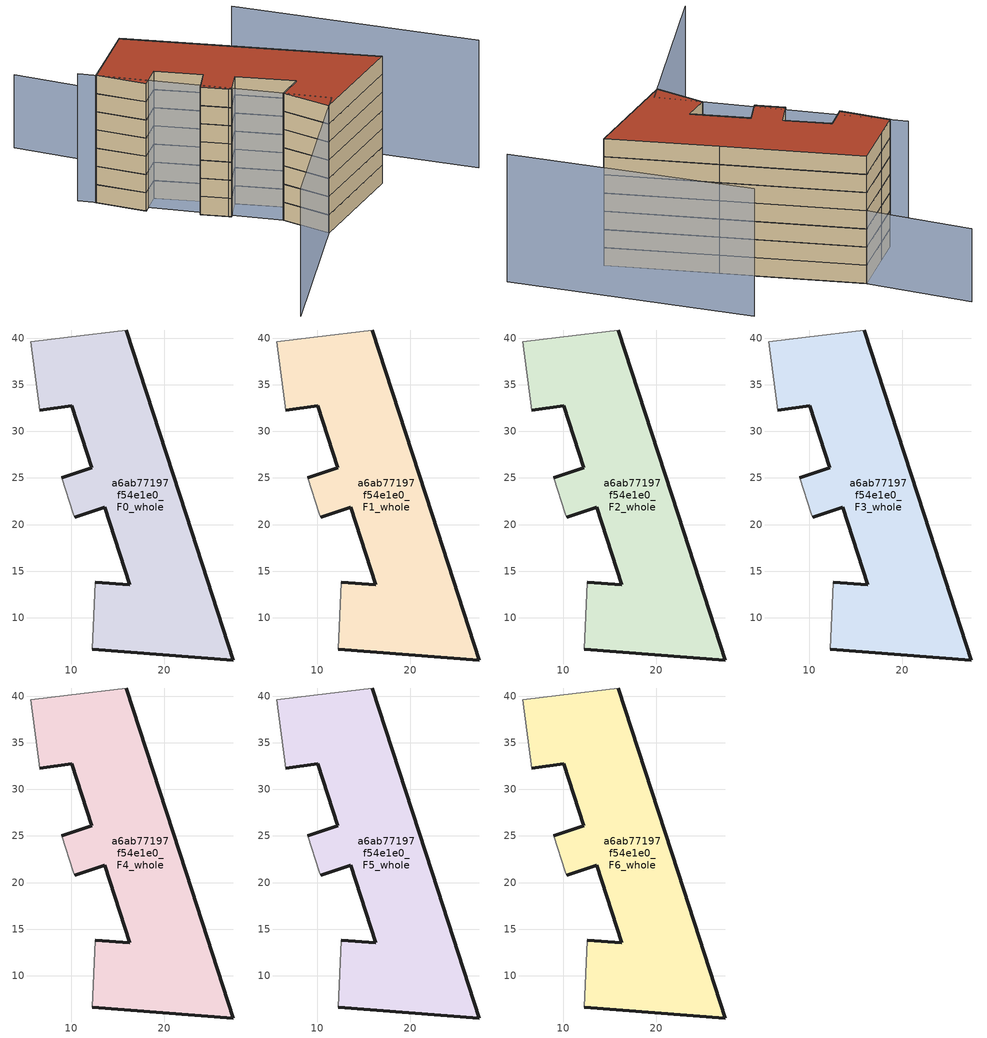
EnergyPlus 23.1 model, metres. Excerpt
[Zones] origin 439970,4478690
a6ab77197f54e1e0_F0_whole
 floor ground (EU_floor_Construction): 27.4,5.47 22.34,21.03 15.91,40.87 9.63,40.09 5.63,39.6 6.63,32.27 10.03,32.74 12.21,26.1 8.98,25.03 10.23,21.16 10.37,20.78 13.62,21.83 16.29,13.55 12.59,13.82 12.23,6.6 z0
 wall outside (EU_wall_Construction): 12.59,13.82 16.29,13.55 13.62,21.83 10.37,20.78 / 8.98,25.03 12.21,26.1 10.03,32.74 6.63,32.27 / 15.91,40.87 22.34,21.03 27.4,5.47 12.23,6.6 z0:3
 wall adiabatic (EU_wall_Construction): 10.37,20.78 10.23,21.16 8.98,25.03 / 6.63,32.27 5.63,39.6 9.63,40.09 15.91,40.87 / 12.23,6.6 12.59,13.82 z0:3
a6ab77197f54e1e0_F1_whole
 floor to a6ab77197f54e1e0_F0_whole (EU_floor_Construction): 27.4,5.47 22.34,21.03 15.91,40.87 9.63,40.09 5.63,39.6 6.63,32.27 10.03,32.74 12.21,26.1 8.98,25.03 10.23,21.16 10.37,20.78 13.62,21.83 16.29,13.55 12.59,13.82 12.23,6.6 z3
 wall outside (EU_wall_Construction): 12.59,13.82 16.29,13.55 13.62,21.83 10.37,20.78 / 8.98,25.03 12.21,26.1 10.03,32.74 6.63,32.27 / 15.91,40.87 22.34,21.03 27.4,5.47 12.23,6.6 z3:6
 wall adiabatic (EU_wall_Construction): 10.37,20.78 10.23,21.16 8.98,25.03 / 6.63,32.27 5.63,39.6 9.63,40.09 15.91,40.87 / 12.23,6.6 12.59,13.82 z3:6
a6ab77197f54e1e0_F2_whole
 floor to a6ab77197f54e1e0_F1_whole (EU_floor_Construction): 27.4,5.47 22.34,21.03 15.91,40.87 9.63,40.09 5.63,39.6 6.63,32.27 10.03,32.74 12.21,26.1 8.98,25.03 10.23,21.16 10.37,20.78 13.62,21.83 16.29,13.55 12.59,13.82 12.23,6.6 z6
 wall outside (EU_wall_Construction): 12.59,13.82 16.29,13.55 13.62,21.83 10.37,20.78 / 8.98,25.03 12.21,26.1 10.03,32.74 6.63,32.27 / 15.91,40.87 22.34,21.03 27.4,5.47 12.23,6.6 z6:9
 wall adiabatic (EU_wall_Construction): 10.37,20.78 10.23,21.16 8.98,25.03 / 6.63,32.27 5.63,39.6 9.63,40.09 15.91,40.87 / 12.23,6.6 12.59,13.82 z6:9
a6ab77197f54e1e0_F3_whole
 floor to a6ab77197f54e1e0_F2_whole (EU_floor_Construction): 27.4,5.47 22.34,21.03 15.91,40.87 9.63,40.09 5.63,39.6 6.63,32.27 10.03,32.74 12.21,26.1 8.98,25.03 10.23,21.16 10.37,20.78 13.62,21.83 16.29,13.55 12.59,13.82 12.23,6.6 z9
 wall outside (EU_wall_Construction): 12.59,13.82 16.29,13.55 13.62,21.83 10.37,20.78 / 8.98,25.03 12.21,26.1 10.03,32.74 6.63,32.27 / 15.91,40.87 22.34,21.03 27.4,5.47 12.23,6.6 z9:12
 wall adiabatic (EU_wall_Construction): 10.37,20.78 10.23,21.16 8.98,25.03 / 6.63,32.27 5.63,39.6 9.63,40.09 15.91,40.87 / 12.23,6.6 12.59,13.82 z9:12
a6ab77197f54e1e0_F4_whole
 floor to a6ab77197f54e1e0_F3_whole (EU_floor_Construction): 27.4,5.47 22.34,21.03 15.91,40.87 9.63,40.09 5.63,39.6 6.63,32.27 10.03,32.74 12.21,26.1 8.98,25.03 10.23,21.16 10.37,20.78 13.62,21.83 16.29,13.55 12.59,13.82 12.23,6.6 z12
 wall outside (EU_wall_Construction): 12.59,13.82 16.29,13.55 13.62,21.83 10.37,20.78 / 8.98,25.03 12.21,26.1 10.03,32.74 6.63,32.27 / 15.91,40.87 22.34,21.03 27.4,5.47 12.23,6.6 z12:15
 wall adiabatic (EU_wall_Construction): 10.37,20.78 10.23,21.16 8.98,25.03 / 6.63,32.27 5.63,39.6 9.63,40.09 15.91,40.87 / 12.23,6.6 12.59,13.82 z12:15
a6ab77197f54e1e0_F5_whole
 floor to a6ab77197f54e1e0_F4_whole (EU_floor_Construction): 27.4,5.47 22.34,21.03 15.91,40.87 9.63,40.09 5.63,39.6 6.63,32.27 10.03,32.74 12.21,26.1 8.98,25.03 10.23,21.16 10.37,20.78 13.62,21.83 16.29,13.55 12.59,13.82 12.23,6.6 z15
 wall outside (EU_wall_Construction): 12.59,13.82 16.29,13.55 13.62,21.83 10.37,20.78 / 8.98,25.03 12.21,26.1 10.03,32.74 6.63,32.27 / 15.91,40.87 22.34,21.03 27.4,5.47 12.23,6.6 z15:18
 wall adiabatic (EU_wall_Construction): 10.37,20.78 10.23,21.16 8.98,25.03 / 6.63,32.27 5.63,39.6 9.63,40.09 15.91,40.87 / 12.23,6.6 12.59,13.82 z15:18
a6ab77197f54e1e0_F6_whole
 floor to a6ab77197f54e1e0_F5_whole (EU_floor_Construction): 27.4,5.47 22.34,21.03 15.91,40.87 9.63,40.09 5.63,39.6 6.63,32.27 10.03,32.74 12.21,26.1 8.98,25.03 10.23,21.16 10.37,20.78 13.62,21.83 16.29,13.55 12.59,13.82 12.23,6.6 z18
 wall outside (EU_wall_Construction): 12.59,13.82 16.29,13.55 13.62,21.83 10.37,20.78 / 8.98,25.03 12.21,26.1 10.03,32.74 6.63,32.27 / 15.91,40.87 22.34,21.03 27.4,5.47 12.23,6.6 z18:21
 wall adiabatic (EU_wall_Construction): 10.37,20.78 10.23,21.16 8.98,25.03 / 6.63,32.27 5.63,39.6 9.63,40.09 15.91,40.87 / 12.23,6.6 12.59,13.82 z18:21
 roof outside (EU_roof_Construction): 15.91,40.87 22.34,21.03 27.4,5.47 12.23,6.6 12.59,13.82 16.29,13.55 13.62,21.83 10.37,20.78 10.23,21.16 8.98,25.03 12.21,26.1 10.03,32.74 6.63,32.27 5.63,39.6 9.63,40.09 z21
shading: 4.96,42.07 14.39,7.18 / 14.39,7.18 -9.35,0.76 / 36.92,-4.93 30.42,30.28 z0:21; 13.98,56.16 15.91,40.87 z0:12
[Building]
EU S2 Campaign: North Axis=0; Terrain=City; Solar Distribution=FullExterior
[Site:Location]
Madrid: Latitude=40.5; Longitude=-3.5; Time Zone=1; Elevation=609
[SizingPeriod:WeatherFileDays]
AnnualSizingPeriod: Begin Month=1; Begin Day of Month=1; End Month=12; End Day of Month=31; Day of Week for Start Day=Monday; Use Weather File Daylight Saving Period=No; Use Weather File Rain and Snow Indicators=No
[MATERIAL]
EU_InternalMass_Material: Roughness=MediumRough; Thickness=0.1; Conductivity=1; Density=1800; Specific Heat=900; Thermal Absorptance=0.9; Solar Absorptance=0.7; Visible Absorptance=0.7
[MATERIAL:NOMASS] Roughness=MediumRough; Thermal Absorptance=0.9; Solar Absorptance=0.7; Visible Absorptance=0.7
Name | Thermal Resistance
EU_wall_NoMass | 0.459673
EU_roof_NoMass | 0.495815
EU_floor_NoMass | 0.788942
[CONSTRUCTION]
EU_wall_Construction: EU_wall_NoMass
EU_roof_Construction: EU_roof_NoMass
EU_floor_Construction: EU_floor_NoMass
EU_InternalMass_Construction: EU_InternalMass_Material
[ZONE] Type=1; Multiplier=1; Ceiling Height=autocalculate; Volume=1098.56; Floor Area=autocalculate; Part of Total Floor Area=Yes
a6ab77197f54e1e0_F0_whole; a6ab77197f54e1e0_F1_whole; a6ab77197f54e1e0_F2_whole; a6ab77197f54e1e0_F3_whole; a6ab77197f54e1e0_F4_whole; a6ab77197f54e1e0_F5_whole; a6ab77197f54e1e0_F6_whole
[INTERNALMASS] Construction=EU_InternalMass_Construction; Surface Area=366.179
Name | Zone or ZoneList
a6ab77197f54e1e0_F0_whole_EU_InternalMass | a6ab77197f54e1e0_F0_whole
a6ab77197f54e1e0_F1_whole_EU_InternalMass | a6ab77197f54e1e0_F1_whole
a6ab77197f54e1e0_F2_whole_EU_InternalMass | a6ab77197f54e1e0_F2_whole
a6ab77197f54e1e0_F3_whole_EU_InternalMass | a6ab77197f54e1e0_F3_whole
a6ab77197f54e1e0_F4_whole_EU_InternalMass | a6ab77197f54e1e0_F4_whole
a6ab77197f54e1e0_F5_whole_EU_InternalMass | a6ab77197f54e1e0_F5_whole
a6ab77197f54e1e0_F6_whole_EU_InternalMass | a6ab77197f54e1e0_F6_whole
[OTHEREQUIPMENT] Fuel Type=Electricity; Design Level Calculation Method=Watts/Area; Power per Zone Floor Area=1; Fraction Latent=0; Fraction Radiant=0; Fraction Lost=0; Carbon Dioxide Generation Rate=0; EndUse Subcategory=EU_Step8_InternalGains
Name | Zone or ZoneList or Space or SpaceList | Schedule
EU_Step8_InternalGain_a6ab77197f54e1e0_F0_whole_f000 | a6ab77197f54e1e0_F0_whole | EU_Step8_GainSchedule_a6ab77197f54e1e0_F0_whole_f000
EU_Step8_InternalGain_a6ab77197f54e1e0_F1_whole_f000 | a6ab77197f54e1e0_F1_whole | EU_Step8_GainSchedule_a6ab77197f54e1e0_F1_whole_f000
EU_Step8_InternalGain_a6ab77197f54e1e0_F2_whole_f000 | a6ab77197f54e1e0_F2_whole | EU_Step8_GainSchedule_a6ab77197f54e1e0_F2_whole_f000
EU_Step8_InternalGain_a6ab77197f54e1e0_F3_whole_f000 | a6ab77197f54e1e0_F3_whole | EU_Step8_GainSchedule_a6ab77197f54e1e0_F3_whole_f000
EU_Step8_InternalGain_a6ab77197f54e1e0_F4_whole_f000 | a6ab77197f54e1e0_F4_whole | EU_Step8_GainSchedule_a6ab77197f54e1e0_F4_whole_f000
EU_Step8_InternalGain_a6ab77197f54e1e0_F5_whole_f000 | a6ab77197f54e1e0_F5_whole | EU_Step8_GainSchedule_a6ab77197f54e1e0_F5_whole_f000
EU_Step8_InternalGain_a6ab77197f54e1e0_F6_whole_f000 | a6ab77197f54e1e0_F6_whole | EU_Step8_GainSchedule_a6ab77197f54e1e0_F6_whole_f000
[ZONEVENTILATION:DESIGNFLOWRATE] Schedule=EU_AlwaysOn; Design Flow Rate Calculation Method=AirChanges/Hour; Air Changes per Hour=0.719161; Ventilation Type=Natural; Fan Pressure Rise=0; Fan Total Efficiency=1; Constant Term Coefficient=1; Temperature Term Coefficient=0; Velocity Term Coefficient=0; Velocity Squared Term Coefficient=0; Minimum Indoor Temperature=-100; Maximum Indoor Temperature=100; Delta Temperature=-100; Minimum Outdoor Temperature=-100; Maximum Outdoor Temperature=100; Maximum Wind Speed=40
Name | Zone or ZoneList or Space or SpaceList
EU_ConstantAir_a6ab77197f54e1e0_F0_whole | a6ab77197f54e1e0_F0_whole
EU_ConstantAir_a6ab77197f54e1e0_F1_whole | a6ab77197f54e1e0_F1_whole
EU_ConstantAir_a6ab77197f54e1e0_F2_whole | a6ab77197f54e1e0_F2_whole
EU_ConstantAir_a6ab77197f54e1e0_F3_whole | a6ab77197f54e1e0_F3_whole
EU_ConstantAir_a6ab77197f54e1e0_F4_whole | a6ab77197f54e1e0_F4_whole
EU_ConstantAir_a6ab77197f54e1e0_F5_whole | a6ab77197f54e1e0_F5_whole
EU_ConstantAir_a6ab77197f54e1e0_F6_whole | a6ab77197f54e1e0_F6_whole
[HVACTEMPLATE:THERMOSTAT] Constant Heating Setpoint=20; Constant Cooling Setpoint=50
EU_HeatOnly_a6ab77197f54e1e0_F0_whole; EU_HeatOnly_a6ab77197f54e1e0_F1_whole; EU_HeatOnly_a6ab77197f54e1e0_F2_whole; EU_HeatOnly_a6ab77197f54e1e0_F3_whole; EU_HeatOnly_a6ab77197f54e1e0_F4_whole; EU_HeatOnly_a6ab77197f54e1e0_F5_whole; EU_HeatOnly_a6ab77197f54e1e0_F6_whole
[HVACTEMPLATE:ZONE:IDEALLOADSAIRSYSTEM] System Availability Schedule=EU_AlwaysOn; Maximum Heating Supply Air Temperature=50; Minimum Cooling Supply Air Temperature=13; Maximum Heating Supply Air Humidity Ratio=0.0156; Minimum Cooling Supply Air Humidity Ratio=0.0077; Heating Limit=NoLimit; Cooling Limit=NoLimit; Heating Availability Schedule=EU_AlwaysOn; Cooling Availability Schedule=EU_CoolingOff; Dehumidification Control Type=ConstantSensibleHeatRatio; Cooling Sensible Heat Ratio=0.7; Dehumidification Setpoint=60; Humidification Control Type=None; Humidification Setpoint=30; Outdoor Air Method=None; Outdoor Air Flow Rate per Person=0.00944; Outdoor Air Flow Rate per Zone Floor Area=0; Outdoor Air Flow Rate per Zone=0; Demand Controlled Ventilation Type=None; Outdoor Air Economizer Type=NoEconomizer; Heat Recovery Type=None; Sensible Heat Recovery Effectiveness=0.7; Latent Heat Recovery Effectiveness=0.65
Name | Template Thermostat
a6ab77197f54e1e0_F0_whole | EU_HeatOnly_a6ab77197f54e1e0_F0_whole
a6ab77197f54e1e0_F1_whole | EU_HeatOnly_a6ab77197f54e1e0_F1_whole
a6ab77197f54e1e0_F2_whole | EU_HeatOnly_a6ab77197f54e1e0_F2_whole
a6ab77197f54e1e0_F3_whole | EU_HeatOnly_a6ab77197f54e1e0_F3_whole
a6ab77197f54e1e0_F4_whole | EU_HeatOnly_a6ab77197f54e1e0_F4_whole
a6ab77197f54e1e0_F5_whole | EU_HeatOnly_a6ab77197f54e1e0_F5_whole
a6ab77197f54e1e0_F6_whole | EU_HeatOnly_a6ab77197f54e1e0_F6_whole
[SIZING:ZONE] Zone Cooling Design Supply Air Temperature Input Method=SupplyAirTemperature; Zone Cooling Design Supply Air Temperature=13; Zone Heating Design Supply Air Temperature Input Method=SupplyAirTemperature; Zone Heating Design Supply Air Temperature=50; Zone Cooling Design Supply Air Humidity Ratio=0.008; Zone Heating Design Supply Air Humidity Ratio=0.008; Cooling Design Air Flow Method=DesignDay; Cooling Design Air Flow Rate=0; Cooling Minimum Air Flow per Zone Floor Area=0.000762; Cooling Minimum Air Flow=0; Cooling Minimum Air Flow Fraction=0.2; Heating Design Air Flow Method=DesignDay; Heating Design Air Flow Rate=0; Heating Maximum Air Flow per Zone Floor Area=0.002032; Heating Maximum Air Flow=0.141576; Heating Maximum Air Flow Fraction=0.3; Account for Dedicated Outdoor Air System=No; Dedicated Outdoor Air System Control Strategy=NeutralSupplyAir; Dedicated Outdoor Air Low Setpoint Temperature for Design=autosize; Dedicated Outdoor Air High Setpoint Temperature for Design=autosize; Zone Load Sizing Method=Sensible Load Only No Latent Load; Zone Latent Cooling Design Supply Air Humidity Ratio Input Method=HumidityRatioDifference; Zone Cooling Design Supply Air Humidity Ratio Difference=0.005; Zone Latent Heating Design Supply Air Humidity Ratio Input Method=HumidityRatioDifference; Zone Humidification Design Supply Air Humidity Ratio Difference=0.005
a6ab77197f54e1e0_F0_whole; a6ab77197f54e1e0_F1_whole; a6ab77197f54e1e0_F2_whole; a6ab77197f54e1e0_F3_whole; a6ab77197f54e1e0_F4_whole; a6ab77197f54e1e0_F5_whole; a6ab77197f54e1e0_F6_whole
[SCHEDULE:CONSTANT]
Name | Hourly Value
EU_AlwaysOn | 1
EU_CoolingOff | 0
[SCHEDULE:FILE] Column Number=1; Rows to Skip at Top=0; Number of Hours of Data=8760; Column Separator=Comma; Interpolate to Timestep=No; Minutes per Item=60; Adjust Schedule for Daylight Savings=Yes
Name | File
EU_Step8_GainSchedule_a6ab77197f54e1e0_F0_whole_f000 | ../../schedules/a6ab77197f54e1e0/a6ab77197f54e1e0_F0_whole_f000_gain.csv
EU_Step8_GainSchedule_a6ab77197f54e1e0_F1_whole_f000 | ../../schedules/a6ab77197f54e1e0/a6ab77197f54e1e0_F1_whole_f000_gain.csv
EU_Step8_GainSchedule_a6ab77197f54e1e0_F2_whole_f000 | ../../schedules/a6ab77197f54e1e0/a6ab77197f54e1e0_F2_whole_f000_gain.csv
EU_Step8_GainSchedule_a6ab77197f54e1e0_F3_whole_f000 | ../../schedules/a6ab77197f54e1e0/a6ab77197f54e1e0_F3_whole_f000_gain.csv
EU_Step8_GainSchedule_a6ab77197f54e1e0_F4_whole_f000 | ../../schedules/a6ab77197f54e1e0/a6ab77197f54e1e0_F4_whole_f000_gain.csv
EU_Step8_GainSchedule_a6ab77197f54e1e0_F5_whole_f000 | ../../schedules/a6ab77197f54e1e0/a6ab77197f54e1e0_F5_whole_f000_gain.csv
EU_Step8_GainSchedule_a6ab77197f54e1e0_F6_whole_f000 | ../../schedules/a6ab77197f54e1e0/a6ab77197f54e1e0_F6_whole_f000_gain.csv
